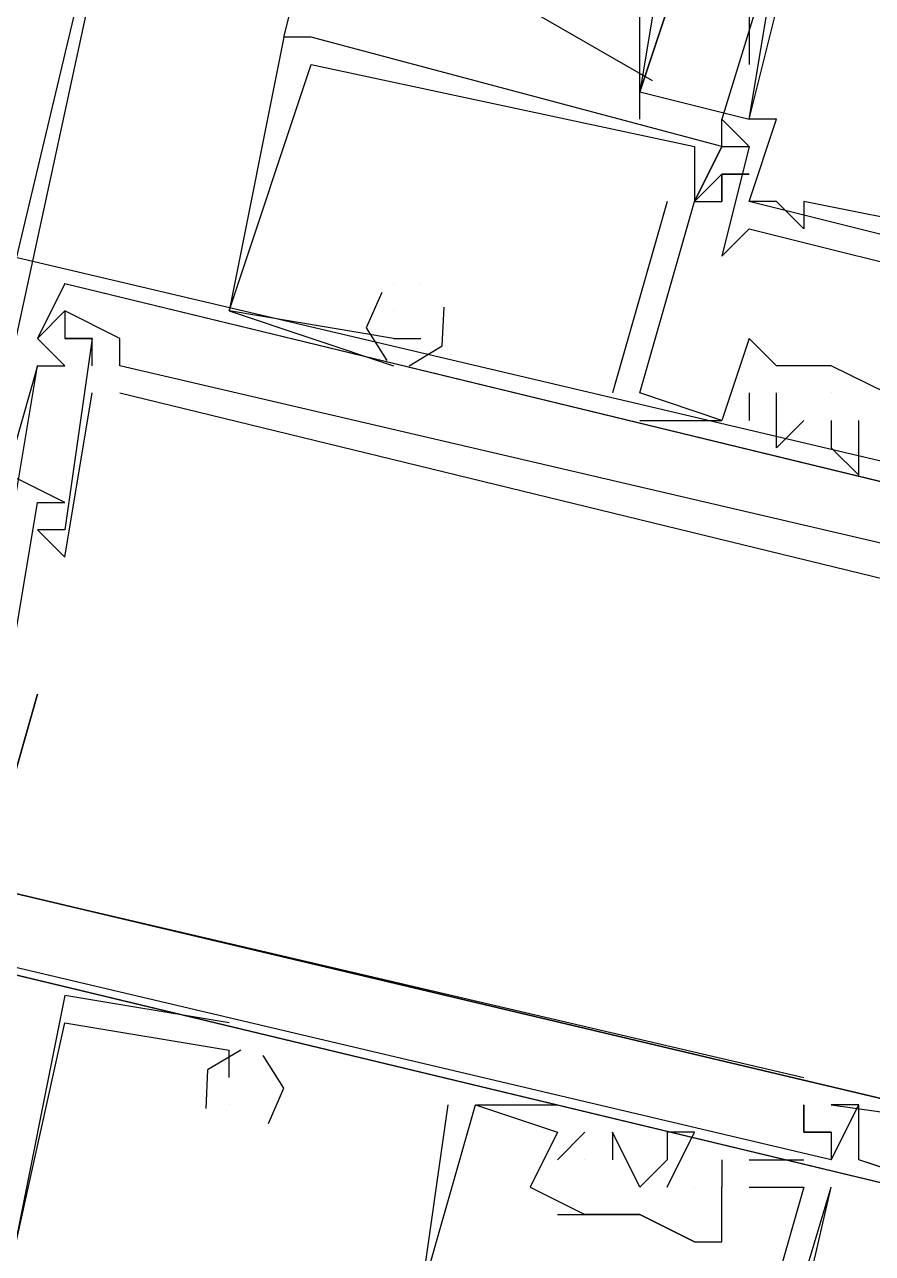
# Model space of a CAD drawing. Header units: feet. Extents: x -84 to 198, y -22 to 181.
# Drawn here: x 104.78 to 105.193, y 32.919 to 33.517 of the extents above; entities that cross this region are included whole.
import ezdxf

# ---------------------------------------------------------------- set-up
doc = ezdxf.new("R2010")
doc.units = ezdxf.units.FT
doc.layers.add('A-LINEA', color=7, linetype='CONTINUOUS')

msp = doc.modelspace()

# ---------------------------------------------------------------- linework, layer by layer
at = {"layer": 'A-LINEA'}
for p, q in [((106.4933, 40.6178), (104.7733, 33.3911)), ((104.7733, 33.3511), (104.88, 33.8444)), ((104.9067, 33.5111), (104.9333, 33.6178)), ((105.1333, 33.4711), (105.1467, 33.5511)), ((104.9926, 33.5438), (105.0861, 33.49)), ((105.1333, 33.5244), (105.1333, 33.4978)), ((104.92, 33.5111), (104.9067, 33.5111)), ((104.9067, 33.5111), (104.9067, 33.5111)), ((104.92, 33.5111), (104.9067, 33.5111)), ((104.9067, 33.5111), (104.9067, 33.5111)), ((104.92, 33.5111), (104.9067, 33.5111)), ((104.9067, 33.5111), (104.9067, 33.5111)), ((104.92, 33.5111), (104.92, 33.5111)), ((104.92, 33.5111), (104.92, 33.5111)), ((104.92, 33.5111), (104.92, 33.5111)), ((104.92, 33.4978), (104.92, 33.4978)), ((104.92, 33.4978), (104.92, 33.4978)), ((104.92, 33.4978), (104.92, 33.4978)), ((105.08, 33.4711), (105.08, 33.4844)), ((105.12, 33.4711), (105.12, 33.4711)), ((105.12, 33.4578), (105.12, 33.4711)), ((105.1333, 33.4711), (105.1333, 33.4711)), ((105.1467, 33.4711), (105.1467, 33.4711)), ((105.1067, 33.4578), (105.1067, 33.4578)), ((105.1067, 33.4578), (105.1067, 33.4578)), ((105.1067, 33.4578), (105.1067, 33.4578)), ((105.12, 33.4578), (105.1333, 33.4578)), ((105.12, 33.4578), (105.1333, 33.4578)), ((105.12, 33.4578), (105.12, 33.4578)), ((105.12, 33.4578), (105.1333, 33.4578)), ((105.12, 33.4578), (105.1333, 33.4578)), ((105.12, 33.4578), (105.12, 33.4578)), ((105.12, 33.4578), (105.1333, 33.4578)), ((105.12, 33.4578), (105.1333, 33.4578)), ((105.12, 33.4578), (105.12, 33.4578)), ((105.1333, 33.4578), (105.1333, 33.4578)), ((105.12, 33.4444), (105.12, 33.4311)), ((105.12, 33.4311), (105.12, 33.4444)), ((105.12, 33.4444), (105.12, 33.4444)), ((105.12, 33.4444), (105.12, 33.4311)), ((105.12, 33.4311), (105.12, 33.4444)), ((105.12, 33.4444), (105.12, 33.4444)), ((105.12, 33.4444), (105.12, 33.4311)), ((105.12, 33.4311), (105.12, 33.4444)), ((105.12, 33.4444), (105.12, 33.4444)), ((105.0933, 33.4311), (105.0667, 33.3378)), ((105.0933, 33.4311), (105.0667, 33.3378)), ((105.0933, 33.4311), (105.0667, 33.3378)), ((105.0933, 33.4311), (105.0933, 33.4311)), ((105.0933, 33.4311), (105.0933, 33.4311)), ((105.0933, 33.4311), (105.0933, 33.4311)), ((105.1067, 33.4311), (105.1067, 33.4311)), ((105.1067, 33.4311), (105.1067, 33.4311)), ((105.1067, 33.4311), (105.1067, 33.4311)), ((105.1067, 33.4311), (105.1067, 33.4311)), ((105.1067, 33.4311), (105.1067, 33.4311)), ((105.1067, 33.4311), (105.1067, 33.4311)), ((105.1067, 33.4311), (105.1067, 33.4311)), ((105.1067, 33.4311), (105.1067, 33.4311)), ((105.1067, 33.4311), (105.1067, 33.4311)), ((105.12, 33.4311), (105.12, 33.4311)), ((105.12, 33.4311), (105.12, 33.4311)), ((105.12, 33.4311), (105.12, 33.4311)), ((105.12, 33.4311), (105.12, 33.4311)), ((105.12, 33.4311), (105.12, 33.4311)), ((105.12, 33.4311), (105.12, 33.4311)), ((105.1333, 33.4311), (105.1333, 33.4311)), ((105.24, 33.4044), (105.1333, 33.4311)), ((105.24, 33.4044), (105.1333, 33.4311)), ((105.24, 33.4044), (105.1333, 33.4311)), ((105.1467, 33.4311), (105.1467, 33.4311)), ((105.16, 33.4311), (105.16, 33.4311)), ((105.1333, 33.4178), (105.1333, 33.4178)), ((105.16, 33.4178), (105.16, 33.4178)), ((105.12, 33.4044), (105.12, 33.4044)), ((104.8, 33.3911), (104.7867, 33.3644)), ((104.8, 33.3911), (104.7867, 33.3644)), ((104.8, 33.3911), (104.7867, 33.3644)), ((104.8, 33.3911), (104.8, 33.3911)), ((104.8, 33.3911), (104.8, 33.3911)), ((104.8, 33.3911), (104.8, 33.3911)), ((104.8, 33.3911), (105.24, 33.2844)), ((104.8, 33.3911), (104.8, 33.3911)), ((104.8, 33.3911), (105.24, 33.2844)), ((104.8, 33.3911), (104.8, 33.3911)), ((104.8, 33.3911), (105.24, 33.2844)), ((104.8, 33.3911), (104.8, 33.3911)), ((104.96, 33.3911), (104.96, 33.3911)), ((104.96, 33.3911), (104.96, 33.3911)), ((104.96, 33.3911), (104.96, 33.3911)), ((104.96, 33.3911), (104.96, 33.3911)), ((104.96, 33.3911), (104.96, 33.3911)), ((104.96, 33.3911), (104.96, 33.3911)), ((104.9733, 33.3911), (104.9733, 33.3911)), ((104.9733, 33.3911), (104.9733, 33.3911)), ((104.9733, 33.3911), (104.9733, 33.3911)), ((104.9733, 33.3911), (104.9733, 33.3911)), ((104.9733, 33.3911), (104.9733, 33.3911)), ((104.9733, 33.3911), (104.9733, 33.3911)), ((104.7867, 33.3644), (104.8, 33.3778)), ((104.7867, 33.3644), (104.8, 33.3778)), ((104.7867, 33.3644), (104.8, 33.3778)), ((104.8, 33.3778), (104.8, 33.3778)), ((104.8, 33.3778), (104.8, 33.3778)), ((104.8, 33.3778), (104.8, 33.3778)), ((104.8, 33.3778), (104.8, 33.3778)), ((104.8, 33.3778), (104.8, 33.3778)), ((104.8, 33.3778), (104.8, 33.3778)), ((104.8, 33.3778), (104.8, 33.3778)), ((104.8, 33.3778), (104.8, 33.3778)), ((104.8, 33.3778), (104.8, 33.3778)), ((104.8, 33.3778), (104.8, 33.3778)), ((104.8, 33.3778), (104.8, 33.3778)), ((104.8, 33.3778), (104.8, 33.3778)), ((104.88, 33.3778), (104.88, 33.3778)), ((104.88, 33.3778), (104.88, 33.3778)), ((104.88, 33.3778), (104.88, 33.3778)), ((104.88, 33.3778), (104.88, 33.3778)), ((104.88, 33.3778), (104.88, 33.3778)), ((104.88, 33.3778), (104.88, 33.3778)), ((104.96, 33.3778), (104.96, 33.3778)), ((104.96, 33.3778), (104.96, 33.3778)), ((104.96, 33.3778), (104.96, 33.3778)), ((104.7867, 33.3644), (104.7867, 33.3644)), ((104.7867, 33.3644), (104.7867, 33.3644)), ((104.7867, 33.3644), (104.7867, 33.3644)), ((104.7867, 33.3644), (104.8, 33.3511)), ((104.7867, 33.3644), (104.7867, 33.3644)), ((104.7867, 33.3644), (104.7867, 33.3644)), ((104.7867, 33.3644), (104.8, 33.3511)), ((104.7867, 33.3644), (104.7867, 33.3644)), ((104.7867, 33.3644), (104.7867, 33.3644)), ((104.7867, 33.3644), (104.8, 33.3511)), ((104.7867, 33.3644), (104.7867, 33.3644)), ((104.7867, 33.3644), (104.7867, 33.3644)), ((104.8, 33.3644), (104.8, 33.3644)), ((104.8, 33.3644), (104.8, 33.3644)), ((104.8, 33.3644), (104.8, 33.3644)), ((104.8, 33.3644), (104.8, 33.3644)), ((104.8, 33.3644), (104.8, 33.3644)), ((104.8, 33.3644), (104.8, 33.3644)), ((104.8, 33.3644), (104.8, 33.3644)), ((104.8, 33.3644), (104.8, 33.3644)), ((104.8, 33.3644), (104.8, 33.3644)), ((104.8, 33.3644), (104.8, 33.3644)), ((104.8, 33.3644), (104.8, 33.3644)), ((104.8, 33.3644), (104.8, 33.3644)), ((104.8133, 33.3644), (104.8133, 33.3644)), ((104.8133, 33.3644), (104.8133, 33.3644)), ((104.8133, 33.3644), (104.8133, 33.3644)), ((104.8133, 33.3644), (104.8133, 33.3644)), ((104.8133, 33.3644), (104.8133, 33.3644)), ((104.8133, 33.3644), (104.8133, 33.3644)), ((104.8133, 33.3644), (104.8133, 33.3644)), ((104.8133, 33.3644), (104.8133, 33.3644)), ((104.8133, 33.3644), (104.8133, 33.3644)), ((104.8133, 33.3644), (104.8133, 33.3644)), ((104.8133, 33.3644), (104.8133, 33.3644)), ((104.8133, 33.3644), (104.8133, 33.3644)), ((104.8267, 33.3644), (104.8267, 33.3644)), ((104.8267, 33.3644), (104.8267, 33.3644)), ((104.8267, 33.3644), (104.8267, 33.3644)), ((104.8267, 33.3644), (104.8267, 33.3644)), ((104.8267, 33.3644), (104.8267, 33.3644)), ((104.8267, 33.3644), (104.8267, 33.3644)), ((104.96, 33.3644), (104.9733, 33.3644)), ((104.96, 33.3644), (104.96, 33.3644)), ((104.96, 33.3644), (104.96, 33.3644)), ((104.96, 33.3644), (104.9733, 33.3644)), ((104.96, 33.3644), (104.96, 33.3644)), ((104.96, 33.3644), (104.96, 33.3644)), ((104.96, 33.3644), (104.9733, 33.3644)), ((104.96, 33.3644), (104.96, 33.3644)), ((104.96, 33.3644), (104.96, 33.3644)), ((104.9733, 33.3644), (104.9733, 33.3644)), ((104.9733, 33.3644), (104.9733, 33.3644)), ((104.9733, 33.3644), (104.9733, 33.3644)), ((105.1333, 33.3644), (105.1333, 33.3644)), ((105.1333, 33.3644), (105.1333, 33.3644)), ((105.1333, 33.3644), (105.1333, 33.3644)), ((104.7867, 33.3511), (104.7867, 33.3511)), ((104.7867, 33.3511), (104.7867, 33.3511)), ((104.7867, 33.3511), (104.7867, 33.3511)), ((104.7867, 33.3511), (104.7867, 33.3511)), ((104.7867, 33.3511), (104.7867, 33.3511)), ((104.7867, 33.3511), (104.7867, 33.3511)), ((104.8, 33.3511), (104.8, 33.3511)), ((104.8, 33.3511), (104.8, 33.3511)), ((104.8, 33.3511), (104.8, 33.3511)), ((104.8, 33.3511), (104.8, 33.3511)), ((104.8, 33.3511), (104.8, 33.3511)), ((104.8, 33.3511), (104.8, 33.3511)), ((104.8133, 33.3511), (104.8133, 33.3511)), ((104.8133, 33.3511), (104.8133, 33.3511)), ((104.8133, 33.3511), (104.8133, 33.3511)), ((104.8133, 33.3511), (104.8133, 33.3511)), ((104.8133, 33.3511), (104.8133, 33.3511)), ((104.8133, 33.3511), (104.8133, 33.3511)), ((104.8267, 33.3511), (104.8267, 33.3511)), ((104.8267, 33.3511), (104.8267, 33.3511)), ((104.8267, 33.3511), (104.8267, 33.3511)), ((104.8267, 33.3511), (104.8267, 33.3511)), ((104.8267, 33.3511), (104.8267, 33.3511)), ((104.8267, 33.3511), (104.8267, 33.3511)), ((104.96, 33.3511), (104.96, 33.3511)), ((104.96, 33.3511), (104.96, 33.3511)), ((104.96, 33.3511), (104.96, 33.3511)), ((105.1467, 33.3511), (105.1467, 33.3511)), ((105.1467, 33.3511), (105.1467, 33.3511)), ((105.1467, 33.3511), (105.1467, 33.3511)), ((105.1467, 33.3511), (105.1467, 33.3511)), ((105.1733, 33.3511), (105.1733, 33.3511)), ((105.1733, 33.3511), (105.1733, 33.3511)), ((105.1733, 33.3511), (105.1733, 33.3511)), ((105.1733, 33.3511), (105.1733, 33.3511)), ((105.1733, 33.3511), (105.1733, 33.3511)), ((104.8133, 33.3378), (104.8133, 33.3378)), ((104.8133, 33.3378), (104.8133, 33.3378)), ((104.8133, 33.3378), (104.8133, 33.3378)), ((104.8133, 33.3378), (104.8133, 33.3378)), ((104.8133, 33.3378), (104.8133, 33.3378)), ((104.8133, 33.3378), (104.8133, 33.3378)), ((104.8267, 33.3378), (104.8267, 33.3378)), ((104.8267, 33.3378), (104.8267, 33.3378)), ((104.8267, 33.3378), (104.8267, 33.3378)), ((104.8267, 33.3378), (104.8267, 33.3378)), ((104.8267, 33.3378), (104.8267, 33.3378)), ((104.8267, 33.3378), (104.8267, 33.3378)), ((105.0667, 33.3378), (105.0667, 33.3378)), ((105.0667, 33.3378), (105.0667, 33.3378)), ((105.0667, 33.3378), (105.0667, 33.3378)), ((105.08, 33.3378), (105.08, 33.3378)), ((105.08, 33.3378), (105.08, 33.3378)), ((105.08, 33.3378), (105.08, 33.3378)), ((105.08, 33.3378), (105.08, 33.3378)), ((105.08, 33.3378), (105.08, 33.3378)), ((105.08, 33.3378), (105.08, 33.3378)), ((105.12, 33.3378), (105.12, 33.3378)), ((105.12, 33.3378), (105.12, 33.3378)), ((105.12, 33.3378), (105.12, 33.3378)), ((105.1333, 33.3378), (105.1333, 33.3244)), ((105.1333, 33.3378), (105.1333, 33.3378)), ((105.1333, 33.3378), (105.1333, 33.3244)), ((105.1333, 33.3378), (105.1333, 33.3378)), ((105.1333, 33.3378), (105.1333, 33.3244)), ((105.1333, 33.3378), (105.1333, 33.3378)), ((105.1467, 33.3378), (105.1467, 33.3378)), ((105.1467, 33.3378), (105.1467, 33.3378)), ((105.1467, 33.3378), (105.1467, 33.3378)), ((105.1733, 33.3378), (105.1733, 33.3378)), ((105.1733, 33.3378), (105.1733, 33.3378)), ((105.1733, 33.3378), (105.1733, 33.3378)), ((105.08, 33.3244), (105.08, 33.3244)), ((105.08, 33.3244), (105.08, 33.3244)), ((105.08, 33.3244), (105.08, 33.3244)), ((105.12, 33.3244), (105.12, 33.3244)), ((105.12, 33.3244), (105.12, 33.3244)), ((105.12, 33.3244), (105.12, 33.3244)), ((105.12, 33.3244), (105.12, 33.3244)), ((105.12, 33.3244), (105.12, 33.3244)), ((105.12, 33.3244), (105.12, 33.3244)), ((105.1333, 33.3244), (105.1333, 33.3244)), ((105.1333, 33.3244), (105.1333, 33.3244)), ((105.1333, 33.3244), (105.1333, 33.3244)), ((105.16, 33.3244), (105.16, 33.3244)), ((105.16, 33.3244), (105.16, 33.3244)), ((105.16, 33.3244), (105.16, 33.3244)), ((105.1733, 33.3244), (105.1733, 33.3244)), ((105.1733, 33.3244), (105.1733, 33.3244)), ((105.1733, 33.3244), (105.1733, 33.3244)), ((105.1867, 33.3244), (105.1867, 33.3244)), ((105.1867, 33.3244), (105.1867, 33.3244)), ((105.1867, 33.3244), (105.1867, 33.3244)), ((105.1467, 33.3111), (105.1467, 33.3111)), ((105.1467, 33.3111), (105.1467, 33.3111)), ((105.1467, 33.3111), (105.1467, 33.3111)), ((105.1733, 33.3111), (105.1733, 33.3111)), ((105.1733, 33.3111), (105.1733, 33.3111)), ((105.1733, 33.3111), (105.1733, 33.3111)), ((105.1867, 33.2978), (105.1867, 33.2978)), ((105.1867, 33.2978), (105.1867, 33.2978)), ((105.1867, 33.2978), (105.1867, 33.2978)), ((104.7867, 33.2844), (104.7867, 33.2844)), ((104.7867, 33.2844), (104.7867, 33.2844)), ((104.7867, 33.2844), (104.7867, 33.2844)), ((104.8, 33.2844), (104.8, 33.2844)), ((104.8, 33.2844), (104.8, 33.2844)), ((104.8, 33.2844), (104.8, 33.2844)), ((104.7867, 33.2711), (104.7867, 33.2711)), ((104.7867, 33.2711), (104.7867, 33.2711)), ((104.7867, 33.2711), (104.7867, 33.2711)), ((104.7867, 33.2711), (104.7867, 33.2711)), ((104.7867, 33.2711), (104.7867, 33.2711)), ((104.7867, 33.2711), (104.7867, 33.2711)), ((104.8, 33.2711), (104.8, 33.2711)), ((104.8, 33.2711), (104.8, 33.2711)), ((104.8, 33.2711), (104.8, 33.2711)), ((104.8, 33.2711), (104.8, 33.2711)), ((104.8, 33.2711), (104.8, 33.2711)), ((104.8, 33.2711), (104.8, 33.2711)), ((104.8, 33.2578), (104.8, 33.2578)), ((104.8, 33.2578), (104.8, 33.2578)), ((104.8, 33.2578), (104.8, 33.2578)), ((104.8, 33.2578), (104.8, 33.2578)), ((104.8, 33.2578), (104.8, 33.2578)), ((104.8, 33.2578), (104.8, 33.2578)), ((104.7867, 33.1911), (104.7867, 33.1911)), ((104.7867, 33.1911), (104.7867, 33.1911)), ((104.7867, 33.1911), (104.7867, 33.1911)), ((104.7867, 33.1911), (104.7867, 33.1911)), ((104.7867, 33.1911), (104.7867, 33.1911)), ((104.7867, 33.1911), (104.7867, 33.1911)), ((104.7067, 33.0711), (105.3733, 32.9111)), ((104.7067, 33.0711), (105.3733, 32.9111)), ((104.7067, 33.0711), (105.3733, 32.9111)), ((104.88, 33.0311), (104.8, 33.0444)), ((104.8, 33.0444), (104.8, 33.0444)), ((104.88, 33.0311), (104.8, 33.0444)), ((104.8, 33.0444), (104.8, 33.0444)), ((104.88, 33.0311), (104.8, 33.0444)), ((104.8, 33.0444), (104.8, 33.0444)), ((104.8, 33.0311), (104.8, 33.0311)), ((104.8, 33.0311), (104.8, 33.0311)), ((104.8, 33.0311), (104.8, 33.0311)), ((104.88, 33.0311), (104.88, 33.0311)), ((104.88, 33.0311), (104.88, 33.0311)), ((104.88, 33.0311), (104.88, 33.0311)), ((104.88, 33.0044), (104.88, 33.0178)), ((104.88, 33.0178), (104.88, 33.0178)), ((104.88, 33.0178), (104.88, 33.0178)), ((104.88, 33.0044), (104.88, 33.0178)), ((104.88, 33.0178), (104.88, 33.0178)), ((104.88, 33.0178), (104.88, 33.0178)), ((104.88, 33.0044), (104.88, 33.0178)), ((104.88, 33.0178), (104.88, 33.0178)), ((104.88, 33.0178), (104.88, 33.0178)), ((104.88, 33.0044), (104.88, 33.0044)), ((104.88, 33.0044), (104.88, 33.0044)), ((104.88, 33.0044), (104.88, 33.0044)), ((104.88, 33.0044), (104.88, 33.0044)), ((104.88, 33.0044), (104.88, 33.0044)), ((104.88, 33.0044), (104.88, 33.0044)), ((105.16, 33.0044), (105.16, 33.0044)), ((105.16, 33.0044), (105.16, 33.0044)), ((105.16, 33.0044), (105.16, 33.0044)), ((105.16, 33.0044), (105.16, 33.0044)), ((105.16, 33.0044), (105.16, 33.0044)), ((105.16, 33.0044), (105.16, 33.0044)), ((104.8667, 32.9911), (104.8667, 32.9911)), ((104.8667, 32.9911), (104.8667, 32.9911)), ((104.8667, 32.9911), (104.8667, 32.9911)), ((104.8667, 32.9911), (104.8667, 32.9911)), ((104.8667, 32.9911), (104.8667, 32.9911)), ((104.8667, 32.9911), (104.8667, 32.9911)), ((104.88, 32.9911), (104.88, 32.9911)), ((104.88, 32.9911), (104.88, 32.9911)), ((104.88, 32.9911), (104.88, 32.9911)), ((104.88, 32.9911), (104.88, 32.9911)), ((104.88, 32.9911), (104.88, 32.9911)), ((104.88, 32.9911), (104.88, 32.9911)), ((104.9867, 32.9911), (104.9867, 32.9911)), ((104.9867, 32.9911), (104.9867, 32.9911)), ((104.9867, 32.9911), (104.9867, 32.9911)), ((105, 32.9911), (105, 32.9911)), ((105, 32.9911), (105, 32.9911)), ((105, 32.9911), (105, 32.9911)), ((105, 32.9911), (105, 32.9911)), ((105, 32.9911), (105, 32.9911)), ((105, 32.9911), (105, 32.9911)), ((105.04, 32.9911), (105.04, 32.9911)), ((105.04, 32.9911), (105.04, 32.9911)), ((105.04, 32.9911), (105.04, 32.9911)), ((105.16, 32.9911), (105.16, 32.9911)), ((105.16, 32.9911), (105.16, 32.9911)), ((105.16, 32.9911), (105.16, 32.9911)), ((105.16, 32.9911), (105.16, 32.9911)), ((105.16, 32.9911), (105.16, 32.9911)), ((105.16, 32.9911), (105.16, 32.9911)), ((105.1733, 32.9911), (105.2667, 32.9778)), ((105.1733, 32.9911), (105.1733, 32.9911)), ((105.1733, 32.9911), (105.1733, 32.9911)), ((105.1733, 32.9911), (105.2667, 32.9778)), ((105.1733, 32.9911), (105.1733, 32.9911)), ((105.1733, 32.9911), (105.1733, 32.9911)), ((105.1733, 32.9911), (105.2667, 32.9778)), ((105.1733, 32.9911), (105.1733, 32.9911)), ((105.1733, 32.9911), (105.1733, 32.9911)), ((105.1733, 32.9911), (105.1733, 32.9911)), ((105.1733, 32.9911), (105.2667, 32.9778)), ((105.1733, 32.9911), (105.1733, 32.9911)), ((105.1733, 32.9911), (105.1733, 32.9911)), ((105.1733, 32.9911), (105.2667, 32.9778)), ((105.1733, 32.9911), (105.1733, 32.9911)), ((105.1733, 32.9911), (105.1733, 32.9911)), ((105.1733, 32.9911), (105.2667, 32.9778)), ((105.1733, 32.9911), (105.1733, 32.9911)), ((105.1867, 32.9911), (105.1867, 32.9911)), ((105.1867, 32.9911), (105.1867, 32.9911)), ((105.1867, 32.9911), (105.1867, 32.9911)), ((105.1867, 32.9911), (105.1867, 32.9911)), ((105.1867, 32.9911), (105.1867, 32.9911)), ((105.1867, 32.9911), (105.1867, 32.9911)), ((105.04, 32.9644), (105.0533, 32.9778)), ((105.04, 32.9778), (105.04, 32.9778)), ((105.04, 32.9778), (105.04, 32.9778)), ((105.04, 32.9644), (105.0533, 32.9778)), ((105.04, 32.9778), (105.04, 32.9778)), ((105.04, 32.9778), (105.04, 32.9778)), ((105.04, 32.9644), (105.0533, 32.9778)), ((105.04, 32.9778), (105.04, 32.9778)), ((105.04, 32.9778), (105.04, 32.9778)), ((105.0533, 32.9778), (105.0533, 32.9778)), ((105.0533, 32.9778), (105.0533, 32.9778)), ((105.0533, 32.9778), (105.0533, 32.9778)), ((105.0667, 32.9778), (105.0667, 32.9778)), ((105.0667, 32.9778), (105.0667, 32.9778)), ((105.0667, 32.9778), (105.0667, 32.9778)), ((105.0933, 32.9778), (105.0933, 32.9778)), ((105.0933, 32.9778), (105.0933, 32.9778)), ((105.0933, 32.9778), (105.0933, 32.9778)), ((105.1067, 32.9778), (105.1067, 32.9778)), ((105.1067, 32.9778), (105.1067, 32.9778)), ((105.1067, 32.9778), (105.1067, 32.9778)), ((105.16, 32.9778), (105.16, 32.9778)), ((105.16, 32.9778), (105.16, 32.9778)), ((105.16, 32.9778), (105.16, 32.9778)), ((105.16, 32.9778), (105.16, 32.9778)), ((105.16, 32.9778), (105.16, 32.9778)), ((105.16, 32.9778), (105.16, 32.9778)), ((105.1733, 32.9778), (105.1733, 32.9778)), ((105.1733, 32.9778), (105.1733, 32.9778)), ((105.1733, 32.9778), (105.1733, 32.9778)), ((105.1733, 32.9778), (105.1733, 32.9778)), ((105.1733, 32.9778), (105.1733, 32.9778)), ((105.1733, 32.9778), (105.1733, 32.9778)), ((105.1733, 32.9778), (105.1733, 32.9778)), ((105.1733, 32.9778), (105.1733, 32.9778)), ((105.1733, 32.9778), (105.1733, 32.9778)), ((105.1733, 32.9778), (105.1733, 32.9778)), ((105.1733, 32.9778), (105.1733, 32.9778)), ((105.1733, 32.9778), (105.1733, 32.9778)), ((105.04, 32.9644), (105.04, 32.9644)), ((105.04, 32.9644), (105.04, 32.9644)), ((105.04, 32.9644), (105.04, 32.9644)), ((105.0533, 32.9644), (105.0533, 32.9644)), ((105.0533, 32.9644), (105.0533, 32.9644)), ((105.0533, 32.9644), (105.0533, 32.9644)), ((105.0667, 32.9644), (105.0667, 32.9644)), ((105.0667, 32.9644), (105.0667, 32.9644)), ((105.0667, 32.9644), (105.0667, 32.9644)), ((105.0933, 32.9644), (105.0933, 32.9644)), ((105.0933, 32.9644), (105.0933, 32.9644)), ((105.0933, 32.9644), (105.0933, 32.9644)), ((105.12, 32.9644), (105.12, 32.9644)), ((105.12, 32.9644), (105.12, 32.9644)), ((105.12, 32.9644), (105.12, 32.9644)), ((105.1333, 32.9644), (105.16, 32.9644)), ((105.1333, 32.9644), (105.1333, 32.9644)), ((105.1333, 32.9644), (105.16, 32.9644)), ((105.1333, 32.9644), (105.1333, 32.9644)), ((105.1333, 32.9644), (105.16, 32.9644)), ((105.1333, 32.9644), (105.1333, 32.9644)), ((105.16, 32.9644), (105.16, 32.9644)), ((105.16, 32.9644), (105.16, 32.9644)), ((105.16, 32.9644), (105.16, 32.9644)), ((105.1733, 32.9644), (105.1733, 32.9644)), ((105.1733, 32.9644), (105.1733, 32.9644)), ((105.1733, 32.9644), (105.1733, 32.9644)), ((105.1733, 32.9644), (105.1733, 32.9644)), ((105.1733, 32.9644), (105.1733, 32.9644)), ((105.1733, 32.9644), (105.1733, 32.9644)), ((105.1733, 32.9644), (105.1733, 32.9644)), ((105.1733, 32.9644), (105.1733, 32.9644)), ((105.1733, 32.9644), (105.1733, 32.9644)), ((105.1867, 32.9644), (105.1867, 32.9644)), ((105.1867, 32.9644), (105.1867, 32.9644)), ((105.1867, 32.9644), (105.1867, 32.9644)), ((105.2667, 32.9378), (105.1867, 32.9644)), ((105.1867, 32.9644), (105.1867, 32.9644)), ((105.2667, 32.9378), (105.1867, 32.9644)), ((105.1867, 32.9644), (105.1867, 32.9644)), ((105.2667, 32.9378), (105.1867, 32.9644)), ((105.1867, 32.9644), (105.1867, 32.9644)), ((105.0267, 32.9511), (105.0267, 32.9511)), ((105.0267, 32.9511), (105.0267, 32.9511)), ((105.0267, 32.9511), (105.0267, 32.9511)), ((105.08, 32.9511), (105.08, 32.9511)), ((105.08, 32.9511), (105.08, 32.9511)), ((105.08, 32.9511), (105.08, 32.9511)), ((105.08, 32.5511), (105.1733, 32.9511)), ((105.0933, 32.9511), (105.0933, 32.9511)), ((105.0933, 32.9511), (105.0933, 32.9511)), ((105.0933, 32.9511), (105.0933, 32.9511)), ((105.1067, 32.9511), (105.1067, 32.9511)), ((105.1067, 32.9511), (105.1067, 32.9511)), ((105.1067, 32.9511), (105.1067, 32.9511)), ((105.12, 32.9511), (105.12, 32.9511)), ((105.12, 32.9511), (105.12, 32.9511)), ((105.12, 32.9511), (105.12, 32.9511)), ((105.12, 32.9511), (105.12, 32.9511)), ((105.12, 32.9511), (105.12, 32.9511)), ((105.12, 32.9511), (105.12, 32.9511)), ((105.1333, 32.9511), (105.1333, 32.9511)), ((105.1333, 32.9511), (105.1333, 32.9511)), ((105.1333, 32.9511), (105.1333, 32.9511)), ((105.16, 32.9511), (105.16, 32.9511)), ((105.16, 32.9511), (105.16, 32.9511)), ((105.16, 32.9511), (105.16, 32.9511)), ((105.16, 32.9511), (105.16, 32.9511)), ((105.16, 32.9511), (105.16, 32.9511)), ((105.16, 32.9511), (105.16, 32.9511)), ((105.1733, 32.9511), (105.1733, 32.9511)), ((105.1733, 32.9511), (105.1733, 32.9511)), ((105.1733, 32.9511), (105.1733, 32.9511)), ((105.04, 32.9378), (105.0533, 32.9378)), ((105.0533, 32.9378), (105.0533, 32.9378)), ((105.0533, 32.9378), (105.0533, 32.9378)), ((105.0533, 32.9378), (105.0533, 32.9378)), ((105.08, 32.9378), (105.08, 32.9378)), ((105.08, 32.9378), (105.08, 32.9378)), ((105.08, 32.9378), (105.08, 32.9378)), ((105.08, 32.9378), (105.08, 32.9378)), ((105.08, 32.9378), (105.08, 32.9378)), ((105.1067, 32.9244), (105.1067, 32.9244)), ((105.1067, 32.9244), (105.1067, 32.9244)), ((105.1067, 32.9244), (105.1067, 32.9244)), ((105.12, 32.9244), (105.12, 32.9244)), ((105.12, 32.9244), (105.12, 32.9244)), ((105.12, 32.9244), (105.12, 32.9244))]:
    msp.add_line(p, q, dxfattribs=at)
for points in [[(105.1733, 33.6444), (105.12, 33.4711), (105.1333, 33.4578), (105.12, 33.4044), (105.1333, 33.4178), (105.24, 33.3911), (105.24, 33.3778)], [(105.1333, 33.4711), (105.1733, 33.6311), (105.1867, 33.6311), (105.1867, 33.6444), (105.1867, 33.6044), (105.1867, 33.6044), (105.1867, 33.5644), (105.1867, 33.5644), (105.2533, 33.5378)], [(105.28, 33.5778), (105.28, 33.6178), (105.2933, 33.6178), (105.2933, 33.6044), (105.3067, 33.6044), (105.2667, 33.4444), (105.2533, 33.4444), (105.2533, 33.4044), (105.24, 33.4044), (105.2133, 33.4044), (105.2267, 33.4178), (105.16, 33.4311), (105.16, 33.4178), (105.1467, 33.4311), (105.1333, 33.4311), (105.1467, 33.4711), (105.1333, 33.4711)], [(105.1467, 33.5511), (105.1067, 33.5644), (105.08, 33.4844), (105.1333, 33.4711)], [(105.0933, 33.5644), (105.0933, 33.5644), (105.08, 33.4844), (105.08, 33.4844), (105.1067, 33.5644), (105.0933, 33.5644), (105.0933, 33.5644)], [(105.08, 33.4844), (105.08, 33.4978), (105.08, 33.5244), (105.0933, 33.5511), (105.0933, 33.5644), (105.0933, 33.5644)], [(104.9067, 33.5111), (104.88, 33.3778), (104.96, 33.3511)], [(104.9067, 33.5111), (104.88, 33.3778), (104.96, 33.3511)], [(104.9067, 33.5111), (104.88, 33.3778), (104.96, 33.3511)], [(105.12, 33.3244), (105.08, 33.3378), (105.1067, 33.4311), (105.12, 33.4311), (105.12, 33.4444), (105.1067, 33.4311), (105.12, 33.4578), (104.92, 33.5111)], [(105.12, 33.3244), (105.08, 33.3378), (105.1067, 33.4311), (105.12, 33.4311), (105.12, 33.4444), (105.1067, 33.4311), (105.12, 33.4578), (104.92, 33.5111)], [(105.12, 33.3244), (105.08, 33.3378), (105.1067, 33.4311), (105.12, 33.4311), (105.12, 33.4444), (105.1067, 33.4311), (105.12, 33.4578), (104.92, 33.5111)], [(104.96, 33.3644), (104.88, 33.3778), (104.92, 33.4978), (105.1067, 33.4578), (105.1067, 33.4311), (105.1067, 33.4311)], [(104.96, 33.3644), (104.88, 33.3778), (104.92, 33.4978), (105.1067, 33.4578), (105.1067, 33.4311), (105.1067, 33.4311)], [(104.96, 33.3644), (104.88, 33.3778), (104.92, 33.4978), (105.1067, 33.4578), (105.1067, 33.4311), (105.1067, 33.4311)], [(105.12, 33.4578), (105.12, 33.4578), (105.12, 33.4578), (105.1067, 33.4311), (105.1067, 33.4311), (105.12, 33.4578)], [(105.12, 33.4578), (105.12, 33.4578), (105.12, 33.4578), (105.1067, 33.4311), (105.1067, 33.4311), (105.12, 33.4578)], [(105.12, 33.4578), (105.12, 33.4578), (105.12, 33.4578), (105.1067, 33.4311), (105.1067, 33.4311), (105.12, 33.4578)], [(105.12, 33.4311), (105.12, 33.4444), (105.12, 33.4311)], [(105.1333, 33.4444), (105.12, 33.4444), (105.1333, 33.4444)], [(105.1333, 33.4444), (105.12, 33.4444), (105.1333, 33.4444)], [(105.12, 33.4311), (105.12, 33.4444), (105.12, 33.4311)], [(105.1333, 33.4444), (105.12, 33.4444), (105.1333, 33.4444)], [(105.1333, 33.4444), (105.12, 33.4444), (105.1333, 33.4444)], [(105.12, 33.4311), (105.12, 33.4444), (105.12, 33.4311)], [(105.1333, 33.4444), (105.12, 33.4444), (105.1333, 33.4444)], [(105.1333, 33.4444), (105.12, 33.4444), (105.1333, 33.4444)], [(105.2533, 33.2978), (105.28, 33.4311), (105.2667, 33.4311), (105.2667, 33.4178), (105.28, 33.4178), (105.2667, 33.3911), (105.2667, 33.4044), (105.2533, 33.3911), (105.2667, 33.3911), (105.24, 33.2978), (105.2133, 33.3111), (105.2133, 33.3378), (105.2, 33.3378), (105.1733, 33.3511), (105.1467, 33.3511), (105.1333, 33.3644), (105.12, 33.3244)], [(105.2533, 33.2978), (105.28, 33.4311), (105.2667, 33.4311), (105.2667, 33.4178), (105.28, 33.4178), (105.2667, 33.3911), (105.2667, 33.4044), (105.2533, 33.3911), (105.2667, 33.3911), (105.24, 33.2978), (105.2133, 33.3111), (105.2133, 33.3378), (105.2, 33.3378), (105.1733, 33.3511), (105.1467, 33.3511), (105.1333, 33.3644), (105.12, 33.3244)], [(105.2533, 33.2978), (105.28, 33.4311), (105.2667, 33.4311), (105.2667, 33.4178), (105.28, 33.4178), (105.2667, 33.3911), (105.2667, 33.4044), (105.2533, 33.3911), (105.2667, 33.3911), (105.24, 33.2978), (105.2133, 33.3111), (105.2133, 33.3378), (105.2, 33.3378), (105.1733, 33.3511), (105.1467, 33.3511), (105.1333, 33.3644), (105.12, 33.3244)], [(105.44, 33.2311), (105.4533, 33.2311), (105.4533, 33.2444), (104.7733, 33.4044), (104.7467, 33.2444), (104.76, 33.2444), (104.76, 33.2578)], [(105.44, 33.2311), (105.4533, 33.2311), (105.4533, 33.2444), (104.7733, 33.4044), (104.7467, 33.2444), (104.76, 33.2444), (104.76, 33.2578)], [(105.44, 33.2311), (105.4533, 33.2311), (105.4533, 33.2444), (104.7733, 33.4044), (104.7467, 33.2444), (104.76, 33.2444), (104.76, 33.2578)], [(105.44, 33.2311), (105.4533, 33.2311), (105.4533, 33.2444), (104.7733, 33.4044), (104.7467, 33.2444), (104.76, 33.2444), (104.7467, 33.1644), (104.76, 33.1644)], [(105.44, 33.2311), (105.4533, 33.2311), (105.4533, 33.2444), (104.7733, 33.4044), (104.7467, 33.2444), (104.76, 33.2444), (104.7467, 33.1644), (104.76, 33.1644)], [(105.44, 33.2311), (105.4533, 33.2311), (105.4533, 33.2444), (104.7733, 33.4044), (104.7467, 33.2444), (104.76, 33.2444), (104.7467, 33.1644), (104.76, 33.1644)], [(104.8, 33.3911), (105.24, 33.2844), (105.24, 33.2578), (105.2267, 33.2578)], [(104.8, 33.3911), (105.24, 33.2844), (105.24, 33.2578), (105.2267, 33.2578)], [(104.8, 33.3911), (105.24, 33.2844), (105.24, 33.2578), (105.2267, 33.2578)], [(104.9543, 33.3868), (104.9467, 33.3696), (104.9568, 33.3537)], [(104.9543, 33.3868), (104.9467, 33.3696), (104.9568, 33.3537)], [(104.9543, 33.3868), (104.9467, 33.3696), (104.9568, 33.3537)], [(105.3333, 33.2578), (105.32, 33.2311), (105.2267, 33.2578), (105.24, 33.2578), (105.24, 33.2711), (105.2267, 33.2711), (105.2267, 33.2578), (104.8267, 33.3511), (104.8267, 33.3644), (104.8, 33.3778), (104.8, 33.3644), (104.8133, 33.3644), (104.8, 33.2711), (104.7867, 33.2711), (104.8, 33.2578), (104.8133, 33.3378)], [(105.3333, 33.2578), (105.32, 33.2311), (105.2267, 33.2578), (105.24, 33.2578), (105.24, 33.2711), (105.2267, 33.2711), (105.2267, 33.2578), (104.8267, 33.3511), (104.8267, 33.3644), (104.8, 33.3778), (104.8, 33.3644), (104.8133, 33.3644), (104.8, 33.2711), (104.7867, 33.2711), (104.8, 33.2578), (104.8133, 33.3378)], [(105.3333, 33.2578), (105.32, 33.2311), (105.2267, 33.2578), (105.24, 33.2578), (105.24, 33.2711), (105.2267, 33.2711), (105.2267, 33.2578), (104.8267, 33.3511), (104.8267, 33.3644), (104.8, 33.3778), (104.8, 33.3644), (104.8133, 33.3644), (104.8, 33.2711), (104.7867, 33.2711), (104.8, 33.2578), (104.8133, 33.3378)], [(105.2267, 33.2578), (105.24, 33.2578), (105.24, 33.2711), (105.2267, 33.2711), (105.2267, 33.2578), (104.8267, 33.3511), (104.8267, 33.3644), (104.8, 33.3778), (104.8, 33.3644), (104.8133, 33.3644), (104.8, 33.2711), (104.7867, 33.2711), (104.8, 33.2578), (104.8133, 33.3378)], [(105.2267, 33.2578), (105.24, 33.2578), (105.24, 33.2711), (105.2267, 33.2711), (105.2267, 33.2578), (104.8267, 33.3511), (104.8267, 33.3644), (104.8, 33.3778), (104.8, 33.3644), (104.8133, 33.3644), (104.8, 33.2711), (104.7867, 33.2711), (104.8, 33.2578), (104.8133, 33.3378)], [(105.2267, 33.2578), (105.24, 33.2578), (105.24, 33.2711), (105.2267, 33.2711), (105.2267, 33.2578), (104.8267, 33.3511), (104.8267, 33.3644), (104.8, 33.3778), (104.8, 33.3644), (104.8133, 33.3644), (104.8, 33.2711), (104.7867, 33.2711), (104.8, 33.2578), (104.8133, 33.3378)], [(104.9677, 33.3511), (104.9838, 33.3608), (104.9848, 33.3796)], [(104.9677, 33.3511), (104.9838, 33.3608), (104.9848, 33.3796)], [(104.9677, 33.3511), (104.9838, 33.3608), (104.9848, 33.3796)], [(104.8133, 33.3511), (104.8133, 33.3644), (104.8, 33.3644)], [(104.8133, 33.3511), (104.8133, 33.3644), (104.8, 33.3644)], [(104.8133, 33.3511), (104.8133, 33.3644), (104.8, 33.3644)], [(104.8133, 33.3511), (104.8133, 33.3644), (104.8, 33.3644)], [(104.8133, 33.3511), (104.8133, 33.3644), (104.8, 33.3644)], [(104.8133, 33.3511), (104.8133, 33.3644), (104.8, 33.3644)], [(104.7867, 33.3511), (104.76, 33.2578), (104.7733, 33.2578)], [(104.7867, 33.3511), (104.76, 33.2578), (104.7733, 33.2578)], [(104.7867, 33.3511), (104.76, 33.2578), (104.7733, 33.2578)], [(104.7733, 33.2711), (104.7867, 33.3511), (104.8, 33.3511)], [(104.7733, 33.2711), (104.7867, 33.3511), (104.8, 33.3511)], [(104.7733, 33.2711), (104.7867, 33.3511), (104.8, 33.3511)], [(105.2, 33.3378), (105.1733, 33.3511), (105.1733, 33.3511), (105.1467, 33.3511)], [(104.8267, 33.3378), (105.32, 33.2178), (105.2933, 33.1378), (105.2933, 33.1378)], [(104.8267, 33.3378), (105.32, 33.2178), (105.2933, 33.1378), (105.2933, 33.1378)], [(104.8267, 33.3378), (105.32, 33.2178), (105.2933, 33.1378), (105.2933, 33.1378)], [(104.8267, 33.3378), (105.32, 33.2178), (105.2933, 33.1378), (105.2933, 33.1378)], [(104.8267, 33.3378), (105.32, 33.2178), (105.2933, 33.1378), (105.2933, 33.1378)], [(104.8267, 33.3378), (105.32, 33.2178), (105.2933, 33.1378), (105.2933, 33.1378)], [(105.16, 33.3244), (105.1467, 33.3111), (105.1467, 33.3378), (105.1467, 33.3378)], [(105.16, 33.3244), (105.1467, 33.3111), (105.1467, 33.3378), (105.1467, 33.3378)], [(105.16, 33.3244), (105.1467, 33.3111), (105.1467, 33.3378), (105.1467, 33.3378)], [(105.08, 33.3244), (105.12, 33.3244), (105.12, 33.3244)], [(105.08, 33.3244), (105.12, 33.3244), (105.12, 33.3244)], [(105.08, 33.3244), (105.12, 33.3244), (105.12, 33.3244)], [(105.1733, 33.3244), (105.1733, 33.3111), (105.1867, 33.2978), (105.1867, 33.3244)], [(105.1733, 33.3244), (105.1733, 33.3111), (105.1867, 33.2978), (105.1867, 33.3244)], [(105.1733, 33.3244), (105.1733, 33.3111), (105.1867, 33.2978), (105.1867, 33.3244)], [(104.7733, 33.2044), (104.7867, 33.2844), (104.8, 33.2844), (104.7733, 33.2978), (104.76, 33.2178), (104.7333, 33.2178), (104.6933, 33.0711)], [(104.7733, 33.2044), (104.7867, 33.2844), (104.8, 33.2844), (104.7733, 33.2978), (104.76, 33.2178), (104.7333, 33.2178), (104.6933, 33.0711)], [(104.7733, 33.2044), (104.7867, 33.2844), (104.8, 33.2844), (104.7733, 33.2978), (104.76, 33.2178), (104.7333, 33.2178), (104.6933, 33.0711)], [(104.7867, 33.1911), (104.76, 33.0978), (105.2667, 32.9778), (105.28, 33.0711), (105.28, 33.0711)], [(104.7867, 33.1911), (104.76, 33.0978), (105.2667, 32.9778), (105.28, 33.0711), (105.28, 33.0711)], [(104.7867, 33.1911), (104.76, 33.0978), (105.2667, 32.9778), (105.28, 33.0711), (105.28, 33.0711)], [(105.2667, 32.9511), (105.2667, 32.9778), (105.28, 33.0578), (105.2933, 33.0578), (105.28, 33.0711), (105.28, 33.0711), (105.2667, 32.9778), (104.76, 33.0978), (104.7867, 33.1911)], [(105.2667, 32.9511), (105.2667, 32.9778), (105.28, 33.0578), (105.2933, 33.0578), (105.28, 33.0711), (105.28, 33.0711), (105.2667, 32.9778), (104.76, 33.0978), (104.7867, 33.1911)], [(105.2667, 32.9511), (105.2667, 32.9778), (105.28, 33.0578), (105.2933, 33.0578), (105.28, 33.0711), (105.28, 33.0711), (105.2667, 32.9778), (104.76, 33.0978), (104.7867, 33.1911)], [(104.7333, 33.0711), (104.7333, 33.0844), (104.76, 33.0711), (104.76, 33.0978), (105.16, 33.0044)], [(104.7333, 33.0711), (104.7333, 33.0844), (104.76, 33.0711), (104.76, 33.0978), (105.16, 33.0044)], [(104.7333, 33.0711), (104.7333, 33.0844), (104.76, 33.0711), (104.76, 33.0978), (105.16, 33.0044)], [(104.7333, 33.0711), (104.7333, 33.0844), (104.76, 33.0711), (104.76, 33.0978), (105.16, 33.0044)], [(104.7333, 33.0711), (104.7333, 33.0844), (104.76, 33.0711), (104.76, 33.0978), (105.16, 33.0044)], [(104.7333, 33.0711), (104.7333, 33.0844), (104.76, 33.0711), (104.76, 33.0978), (105.16, 33.0044)], [(105.1733, 32.9778), (105.1733, 32.9644), (104.72, 33.0711), (104.72, 33.0844)], [(105.1733, 32.9778), (105.1733, 32.9644), (104.72, 33.0711), (104.72, 33.0844)], [(105.1733, 32.9778), (105.1733, 32.9644), (104.72, 33.0711), (104.72, 33.0844)], [(104.7067, 33.0711), (105.3733, 32.9111), (105.3867, 32.9111)], [(104.7067, 33.0711), (105.3733, 32.9111), (105.3867, 32.9111)], [(104.7067, 33.0711), (105.3733, 32.9111), (105.3867, 32.9111)], [(105.1733, 32.9778), (105.1733, 32.9644), (104.72, 33.0711)], [(105.1733, 32.9778), (105.1733, 32.9644), (104.72, 33.0711)], [(105.1733, 32.9778), (105.1733, 32.9644), (104.72, 33.0711)], [(104.8, 33.0444), (104.7733, 32.9111), (104.9733, 32.8578), (104.9867, 32.8711), (104.9733, 32.8711), (104.9733, 32.8578), (104.9733, 32.8844), (104.9867, 32.8844), (104.9867, 32.8978), (104.9733, 32.8978), (105, 32.9911), (105.04, 32.9778), (105.0267, 32.9511), (105.0533, 32.9378), (105.08, 32.9378), (105.1067, 32.9244), (105.12, 32.9244), (105.12, 32.9511)], [(104.8, 33.0444), (104.7733, 32.9111), (104.9733, 32.8578), (104.9867, 32.8711), (104.9733, 32.8711), (104.9733, 32.8578), (104.9733, 32.8844), (104.9867, 32.8844), (104.9867, 32.8978), (104.9733, 32.8978), (105, 32.9911), (105.04, 32.9778), (105.0267, 32.9511), (105.0533, 32.9378), (105.08, 32.9378), (105.1067, 32.9244), (105.12, 32.9244), (105.12, 32.9511)], [(104.8, 33.0444), (104.7733, 32.9111), (104.9733, 32.8578), (104.9867, 32.8711), (104.9733, 32.8711), (104.9733, 32.8578), (104.9733, 32.8844), (104.9867, 32.8844), (104.9867, 32.8978), (104.9733, 32.8978), (105, 32.9911), (105.04, 32.9778), (105.0267, 32.9511), (105.0533, 32.9378), (105.08, 32.9378), (105.1067, 32.9244), (105.12, 32.9244), (105.12, 32.9511)], [(104.9733, 32.8844), (104.9733, 32.8711), (104.7733, 32.9111), (104.8, 33.0311), (104.88, 33.0178)], [(104.9733, 32.8844), (104.9733, 32.8711), (104.7733, 32.9111), (104.8, 33.0311), (104.88, 33.0178)], [(104.9733, 32.8844), (104.9733, 32.8711), (104.7733, 32.9111), (104.8, 33.0311), (104.88, 33.0178)], [(104.8856, 33.0178), (104.8695, 33.0081), (104.8686, 32.9893)], [(104.8856, 33.0178), (104.8695, 33.0081), (104.8686, 32.9893)], [(104.8856, 33.0178), (104.8695, 33.0081), (104.8686, 32.9893)], [(104.8991, 32.9821), (104.9066, 32.9993), (104.8965, 33.0152)], [(104.8991, 32.9821), (104.9066, 32.9993), (104.8965, 33.0152)], [(104.8991, 32.9821), (104.9066, 32.9993), (104.8965, 33.0152)], [(104.9733, 32.8978), (104.9733, 32.8978), (104.9867, 32.9911)], [(104.9733, 32.8978), (104.9733, 32.8978), (104.9867, 32.9911)], [(104.9733, 32.8978), (104.9733, 32.8978), (104.9867, 32.9911)], [(105, 32.9911), (105, 32.9911), (105.04, 32.9911)], [(105, 32.9911), (105, 32.9911), (105.04, 32.9911)], [(105, 32.9911), (105, 32.9911), (105.04, 32.9911)], [(105.16, 32.9911), (105.16, 32.9778), (105.1733, 32.9778)], [(105.1733, 32.9778), (105.16, 32.9778), (105.16, 32.9778), (105.16, 32.9911)], [(105.16, 32.9911), (105.16, 32.9778), (105.1733, 32.9778)], [(105.1733, 32.9778), (105.16, 32.9778), (105.16, 32.9778), (105.16, 32.9911)], [(105.16, 32.9911), (105.16, 32.9778), (105.1733, 32.9778)], [(105.1733, 32.9778), (105.16, 32.9778), (105.16, 32.9778), (105.16, 32.9911)], [(105.16, 32.9911), (105.16, 32.9778), (105.1733, 32.9778)], [(105.16, 32.9911), (105.16, 32.9778), (105.1733, 32.9778)], [(105.16, 32.9911), (105.16, 32.9778), (105.1733, 32.9778)], [(105.2667, 32.9378), (105.1867, 32.9644), (105.1867, 32.9911), (105.1733, 32.9911)], [(105.2667, 32.9378), (105.1867, 32.9644), (105.1867, 32.9911), (105.1733, 32.9911)], [(105.2667, 32.9378), (105.1867, 32.9644), (105.1867, 32.9911), (105.1733, 32.9911)], [(105.1733, 32.9644), (105.1867, 32.9911), (105.1733, 32.9911)], [(105.1733, 32.9644), (105.1867, 32.9911), (105.1733, 32.9911)], [(105.1733, 32.9644), (105.1867, 32.9911), (105.1733, 32.9911)], [(105.0933, 32.9511), (105.1067, 32.9778), (105.0933, 32.9778), (105.0933, 32.9644), (105.08, 32.9511), (105.08, 32.9511), (105.0667, 32.9778), (105.0667, 32.9644)], [(105.0933, 32.9511), (105.1067, 32.9778), (105.0933, 32.9778), (105.0933, 32.9644), (105.08, 32.9511), (105.08, 32.9511), (105.0667, 32.9778), (105.0667, 32.9644)], [(105.0933, 32.9511), (105.1067, 32.9778), (105.0933, 32.9778), (105.0933, 32.9644), (105.08, 32.9511), (105.08, 32.9511), (105.0667, 32.9778), (105.0667, 32.9644)], [(105.12, 32.9644), (105.12, 32.9644), (105.12, 32.9511)], [(105.12, 32.9644), (105.12, 32.9644), (105.12, 32.9511)], [(105.12, 32.9644), (105.12, 32.9644), (105.12, 32.9511)], [(105.1333, 32.9511), (105.16, 32.9511), (105.1333, 32.8578), (105.1333, 32.8444), (105.1333, 32.8578), (105.1333, 32.8444), (105.1333, 32.8311), (105.12, 32.8178), (105.1333, 32.8178), (105.1733, 32.9511)], [(105.1333, 32.9511), (105.16, 32.9511), (105.1333, 32.8578), (105.1333, 32.8444), (105.1333, 32.8578), (105.1333, 32.8444), (105.1333, 32.8311), (105.12, 32.8178), (105.1333, 32.8178), (105.1733, 32.9511)], [(105.1333, 32.9511), (105.16, 32.9511), (105.1333, 32.8578), (105.1333, 32.8444), (105.1333, 32.8578), (105.1333, 32.8444), (105.1333, 32.8311), (105.12, 32.8178), (105.1333, 32.8178), (105.1733, 32.9511)], [(105.1067, 32.9244), (105.08, 32.9378), (105.08, 32.9378), (105.0533, 32.9378)]]:
    msp.add_lwpolyline(points, dxfattribs=at)

doc.saveas('drawing.dxf')
